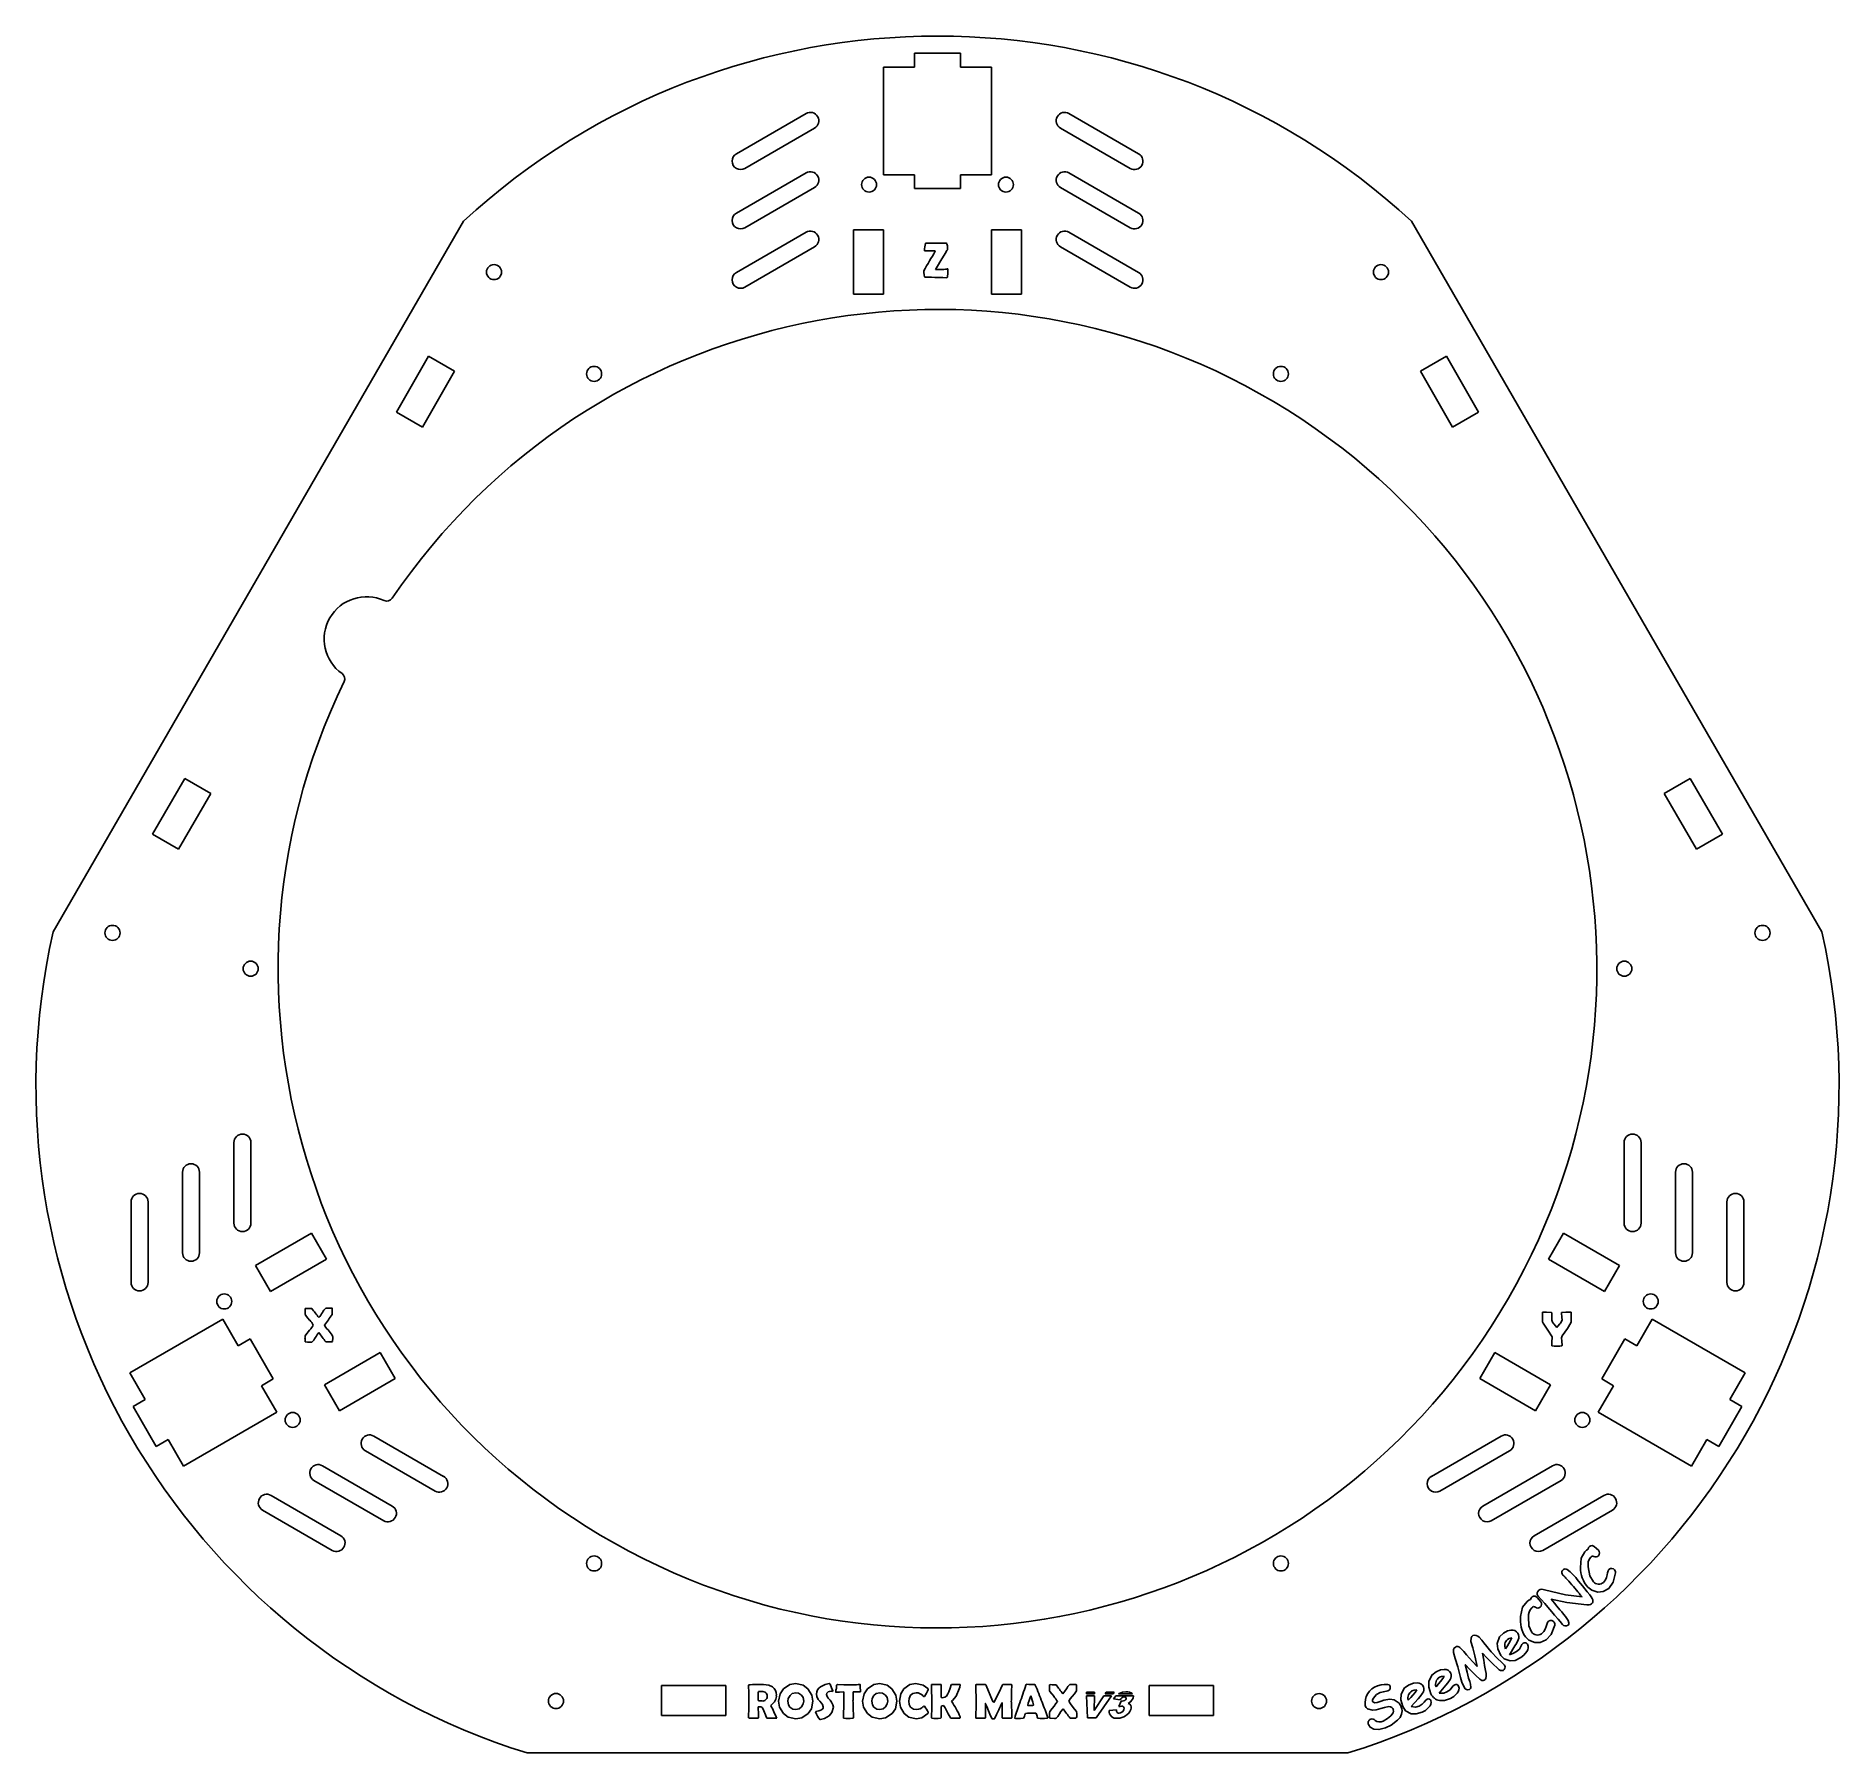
# Model space of a CAD drawing. Extents: x -213 to 213, y -185 to 220.
import ezdxf

# ---------------------------------------------------------------- set-up
doc = ezdxf.new("R2010")
doc.units = 0
doc.layers.get('0').update_dxf_attribs({"linetype": 'CONTINUOUS'})

msp = doc.modelspace()

# ---------------------------------------------------------------- linework, layer by layer
at = {"color": 7, "linetype": 'CONTINUOUS'}
for p, q in [((-5.45, 212.7), (-12.7, 212.7)), ((-12.7, 212.7), (-12.7, 187.3)), ((5.45, 215.95), (-5.45, 215.95)), ((-5.45, 215.95), (-5.45, 212.7)), ((5.45, 215.95), (5.45, 212.7)), ((5.45, 212.7), (12.7, 212.7)), ((12.7, 212.7), (12.7, 187.3)), ((-31, 201.73), (-47.45, 192.23)), ((31, 201.73), (47.45, 192.23)), ((-45.45, 188.77), (-29, 198.27)), ((45.45, 188.77), (29, 198.27)), ((-31, 187.73), (-47.45, 178.23)), ((-12.7, 187.3), (-5.45, 187.3)), ((-5.45, 187.3), (-5.45, 184.05)), ((12.7, 187.3), (5.45, 187.3)), ((5.45, 187.3), (5.45, 184.05)), ((31, 187.73), (47.45, 178.23)), ((-45.45, 174.77), (-29, 184.27)), ((-5.45, 184.05), (5.45, 184.05)), ((45.45, 174.77), (29, 184.27)), ((-111.81, 176.34), (-208.62, 8.66)), ((208.62, 8.66), (111.81, 176.34)), ((-31, 173.73), (-47.45, 164.23)), ((-45.45, 160.77), (-29, 170.27)), ((-19.78, 174.3), (-19.78, 159.1)), ((-12.7, 174.3), (-19.78, 174.3)), ((-12.7, 159.1), (-12.7, 174.3)), ((12.7, 174.3), (19.78, 174.3)), ((12.7, 159.1), (12.7, 174.3)), ((19.78, 174.3), (19.78, 159.1)), ((45.45, 160.77), (29, 170.27)), ((31, 173.73), (47.45, 164.23)), ((-2.98, 169.31), (-0.65, 169.31)), ((-19.78, 159.1), (-12.7, 159.1)), ((19.78, 159.1), (12.7, 159.1)), ((-120.04, 144.48), (-127.64, 131.31)), ((-121.51, 127.77), (-113.91, 140.94)), ((-113.91, 140.94), (-120.04, 144.48)), ((113.91, 140.94), (120.04, 144.48)), ((121.51, 127.77), (113.91, 140.94)), ((120.04, 144.48), (127.64, 131.31)), ((-127.64, 131.31), (-121.51, 127.77)), ((127.64, 131.31), (121.51, 127.77)), ((-185.14, 31.72), (-177.54, 44.89)), ((-177.54, 44.89), (-171.41, 41.35)), ((177.54, 44.89), (171.41, 41.35)), ((185.14, 31.72), (177.54, 44.89)), ((-171.41, 41.35), (-179.01, 28.18)), ((171.41, 41.35), (179.01, 28.18)), ((-179.01, 28.18), (-185.14, 31.72)), ((179.01, 28.18), (185.14, 31.72)), ((-165.96, -60.02), (-165.96, -41.02)), ((-161.96, -41.02), (-161.96, -60.02)), ((161.96, -41.02), (161.96, -60.02)), ((165.96, -60.02), (165.96, -41.02)), ((-178.08, -67.02), (-178.08, -48.02)), ((-174.08, -48.02), (-174.08, -67.02)), ((174.08, -48.02), (174.08, -67.02)), ((178.08, -67.02), (178.08, -48.02)), ((-190.21, -74.02), (-190.21, -55.02)), ((-186.21, -55.02), (-186.21, -74.02)), ((186.21, -55.02), (186.21, -74.02)), ((190.21, -74.02), (190.21, -55.02)), ((-160.84, -70.02), (-147.67, -62.42)), ((-147.67, -62.42), (-144.13, -68.55)), ((147.67, -62.42), (144.13, -68.55)), ((160.84, -70.02), (147.67, -62.42)), ((-157.3, -76.15), (-160.84, -70.02)), ((-144.13, -68.55), (-157.3, -76.15)), ((144.13, -68.55), (157.3, -76.15)), ((157.3, -76.15), (160.84, -70.02)), ((-142.93, -80.07), (-144.29, -80.07)), ((-142.76, -81.6), (-142.76, -80.18)), ((-190.55, -95.35), (-168.56, -82.65)), ((-168.56, -82.65), (-164.93, -88.93)), ((142.71, -81.22), (142.71, -83.27)), ((144.9, -82.92), (144.9, -81.19)), ((147.36, -81.1), (147.23, -81.1)), ((149.5, -83.07), (149.5, -81.3)), ((168.56, -82.65), (164.93, -88.93)), ((190.55, -95.35), (168.56, -82.65)), ((-164.93, -88.93), (-162.12, -87.31)), ((-156.67, -96.74), (-162.12, -87.31)), ((-143.3, -88.04), (-143.07, -88.04)), ((162.12, -87.31), (156.67, -96.74)), ((164.93, -88.93), (162.12, -87.31)), ((-131.43, -90.55), (-144.6, -98.15)), ((-127.89, -96.68), (-131.43, -90.55)), ((127.89, -96.68), (131.43, -90.55)), ((131.43, -90.55), (144.6, -98.15)), ((-186.93, -101.63), (-190.55, -95.35)), ((-159.48, -98.37), (-156.67, -96.74)), ((-141.06, -104.28), (-127.89, -96.68)), ((141.06, -104.28), (127.89, -96.68)), ((159.48, -98.37), (156.67, -96.74)), ((186.93, -101.63), (190.55, -95.35)), ((-189.74, -103.26), (-186.93, -101.63)), ((-155.86, -104.65), (-159.48, -98.37)), ((-144.6, -98.15), (-141.06, -104.28)), ((144.6, -98.15), (141.06, -104.28)), ((155.86, -104.65), (159.48, -98.37)), ((189.74, -103.26), (186.93, -101.63)), ((-189.74, -103.26), (-184.29, -112.69)), ((-177.85, -117.35), (-155.86, -104.65)), ((177.85, -117.35), (155.86, -104.65)), ((184.29, -112.69), (189.74, -103.26)), ((-116.5, -119.75), (-132.96, -110.25)), ((116.5, -119.75), (132.96, -110.25)), ((-184.29, -112.69), (-181.48, -111.07)), ((-181.48, -111.07), (-177.85, -117.35)), ((-134.96, -113.71), (-118.5, -123.21)), ((134.96, -113.71), (118.5, -123.21)), ((181.48, -111.07), (177.85, -117.35)), ((184.29, -112.69), (181.48, -111.07)), ((-128.63, -126.75), (-145.08, -117.25)), ((128.63, -126.75), (145.08, -117.25)), ((-147.08, -120.71), (-130.63, -130.21)), ((147.08, -120.71), (130.63, -130.21)), ((-140.75, -133.75), (-157.21, -124.25)), ((140.75, -133.75), (157.21, -124.25)), ((-159.21, -127.71), (-142.75, -137.21)), ((159.21, -127.71), (142.75, -137.21)), ((126.29, -160.18), (125.83, -158.68)), ((136.17, -159.77), (134.91, -161.82)), ((122.74, -164.66), (122.07, -162.74)), ((129.04, -164.35), (129.29, -165.58)), ((132.2, -165.08), (131, -163.95)), ((-49.9, -169.12), (-65.1, -169.12)), ((-65.1, -169.12), (-65.1, -176.2)), ((-49.9, -176.2), (-49.9, -169.12)), ((-44.58, -169.13), (-44.58, -169.06)), ((0.84, -168.93), (0.84, -171.49)), ((9.03, -169.07), (9.03, -168.97)), ((9.28, -168.86), (11.29, -168.86)), ((11.45, -169.09), (13, -172.7)), ((31.2, -168.86), (32.57, -168.86)), ((32.77, -168.95), (32.77, -170.33)), ((49.9, -169.12), (65.1, -169.12)), ((49.9, -176.2), (49.9, -169.12)), ((65.1, -169.12), (65.1, -176.2)), ((119.91, -169.03), (118.34, -170.91)), ((127.89, -167.61), (126.98, -166.74)), ((-22.09, -172.58), (-22.09, -170.58)), ((-19.93, -170.58), (-19.93, -172.6)), ((-18.28, -170.58), (-19.93, -170.58)), ((0.84, -174.03), (0.84, -176.63)), ((11.29, -173.34), (11.29, -176.63)), ((15.27, -176.63), (15.27, -173.31)), ((35.13, -170.7), (37.07, -170.7)), ((35.14, -171.06), (35.13, -170.7)), ((37.06, -171.06), (35.14, -171.06)), ((35.16, -171.56), (37.05, -171.56)), ((35.37, -176.7), (35.16, -171.56)), ((36.97, -175.01), (39.22, -171.56)), ((37.05, -171.56), (36.97, -175.01)), ((37.07, -170.7), (37.06, -171.06)), ((41.06, -171.56), (37.39, -176.7)), ((39.22, -171.56), (41.06, -171.56)), ((39.54, -171.06), (39.78, -170.7)), ((41.41, -171.06), (39.54, -171.06)), ((39.78, -170.7), (41.67, -170.7)), ((41.67, -170.7), (41.41, -171.06)), ((43.09, -172.49), (41.53, -172.24)), ((42.05, -171.56), (46.25, -171.56)), ((46.03, -171.06), (42.67, -171.06)), ((42.79, -174.06), (43.31, -172.79)), ((46.25, -171.56), (46.18, -172.09)), ((113.35, -172.23), (111.69, -174.05)), ((-65.1, -176.2), (-49.9, -176.2)), ((11.12, -176.83), (9.19, -176.83)), ((17.37, -176.83), (15.43, -176.83)), ((32.42, -176.79), (32.2, -176.79)), ((37.39, -176.7), (35.37, -176.7)), ((40.51, -175.02), (42.22, -174.83)), ((65.1, -176.2), (49.9, -176.2)), ((-96.81, -185), (96.81, -185))]:
    msp.add_line(p, q, dxfattribs=at)
at = {"color": 7, "linetype": 'CONTINUOUS', "flags": 128}
for points in [[(-2.72, 171.17), (-2.77, 171.17), (-2.8, 171.15), (-2.83, 171.14), (-2.85, 171.11), (-2.86, 171.07)], [(2.06, 171.12), (0.93, 171.13), (-0.71, 171.15), (-2.72, 171.17)], [(2.35, 169.68), (2.32, 170.5), (2.24, 170.95)], [(-0.65, 169.31), (-0.59, 169.3), (-0.55, 169.29), (-0.54, 169.28), (-0.53, 169.26), (-0.52, 169.25), (-0.52, 169.23)], [(-0.49, 164.91), (-0.03, 165.73), (0.78, 167.04)], [(0.78, 167.04), (1.79, 168.67), (2.24, 169.38)], [(2.24, 169.38), (2.33, 169.56), (2.35, 169.68)], [(-3.2, 164.29), (-3.14, 163.63), (-3.1, 163.25)], [(-3.1, 163.25), (-3.09, 163.21), (-3.06, 163.17), (-3.02, 163.15), (-2.95, 163.13), (-2.86, 163.12)], [(1.31, 164.96), (0.47, 164.95), (-0.41, 164.94)], [(0.09, 163.06), (1.29, 163.03), (2.17, 163)], [(1.87, 165), (1.48, 164.97), (1.31, 164.96)], [(2.38, 165.06), (2.13, 165.04), (1.87, 165)], [(2.35, 163.13), (2.45, 164.13), (2.47, 164.94)], [(2.47, 164.94), (2.47, 164.98), (2.46, 165.02), (2.44, 165.04), (2.42, 165.06), (2.38, 165.06)], [(-148.97, -80.13), (-149.06, -80.14), (-149.13, -80.16), (-149.15, -80.17), (-149.17, -80.19), (-149.18, -80.21), (-149.18, -80.24)], [(-149.18, -80.24), (-149.14, -80.62), (-149.12, -80.9)], [(-148.24, -80.15), (-148.66, -80.14), (-148.97, -80.13)], [(-147.61, -80.14), (-147.95, -80.15), (-148.24, -80.15)], [(-142.76, -80.18), (-142.76, -80.15), (-142.77, -80.13), (-142.78, -80.11), (-142.8, -80.1), (-142.85, -80.08), (-142.93, -80.07)], [(-149.12, -80.9), (-149.12, -81.01), (-149.13, -81.16)], [(-149.13, -81.16), (-149.13, -81.37), (-149.13, -81.49)], [(-149.13, -81.49), (-149.11, -81.64), (-149.09, -81.73)], [(-149.09, -81.73), (-148.53, -82.42), (-148.1, -82.95)], [(142.78, -81.01), (142.77, -81.02), (142.75, -81.03), (142.74, -81.04), (142.73, -81.06), (142.72, -81.13), (142.71, -81.22)], [(144.77, -81.09), (143.62, -81.04), (142.78, -81.01)], [(142.84, -83.63), (144.1, -85.53), (144.84, -86.58)], [(146.11, -84.62), (145.74, -84.22), (145.41, -83.78)], [(146.76, -83.78), (146.36, -84.33), (146.11, -84.62)], [(147.23, -81.1), (147.22, -81.1), (147.22, -81.1), (147.21, -81.11), (147.2, -81.14), (147.2, -81.23)], [(147.2, -81.23), (147.27, -82.22), (147.32, -82.94)], [(149.39, -81.01), (148.22, -81.06), (147.36, -81.1)], [(147.36, -86.63), (148.64, -84.84), (149.4, -83.52)], [(149.5, -81.3), (149.49, -81.17), (149.47, -81.08), (149.46, -81.05), (149.44, -81.03), (149.41, -81.02), (149.39, -81.01)], [(149.4, -83.52), (149.48, -83.3), (149.5, -83.07)], [(-149.18, -87.31), (-149.13, -87.92), (-149.12, -88), (-149.12, -88.01), (-149.12, -88.02), (-149.11, -88.03), (-149.09, -88.05), (-149.05, -88.06), (-148.62, -88.11), (-148, -88.13)], [(-148.1, -85.24), (-149.02, -86.4), (-149.08, -86.47), (-149.08, -86.47), (-149.09, -86.48)], [(-144.26, -88.02), (-143.69, -88.04), (-143.3, -88.04)], [(-142.7, -87.92), (-142.67, -87.67), (-142.66, -87.3)], [(144.84, -86.58), (144.98, -86.83), (145.02, -87.01)], [(145.02, -87.01), (144.94, -88.05), (144.9, -88.84)], [(145.04, -88.99), (145.48, -89.01), (146.06, -89.01)], [(146.06, -89.01), (146.8, -89.01), (147.11, -88.99)], [(147.32, -88.85), (147.24, -87.83), (147.2, -87.04)], [(151.64, -141.25), (151.83, -139.04), (152.71, -137.54)], [(152.71, -137.54), (153.1, -137.2), (153.44, -136.96)], [(153.44, -136.96), (153.57, -136.57), (153.77, -136.31)], [(153.77, -136.31), (154.07, -136.13), (154.41, -136.1), (154.9, -136.32)], [(154.4, -138.57), (154.16, -138.74), (153.99, -138.89)], [(154.83, -138.65), (154.59, -138.57), (154.4, -138.57)], [(154.9, -136.32), (155.47, -136.78), (155.88, -137.19)], [(155.88, -137.19), (156.07, -137.49), (156.15, -137.76)], [(156.15, -137.76), (156.09, -138.22), (155.88, -138.51)], [(148.02, -143.56), (147.73, -143.26), (147.52, -143.03)], [(147.64, -141.74), (147.84, -141.63), (148.07, -141.6), (148.52, -141.74), (149.27, -142.28), (150.55, -143.63)], [(148.53, -144.06), (148.25, -143.78), (148.02, -143.56)], [(150.55, -143.63), (150.92, -144.09), (151.21, -144.44)], [(151.21, -144.44), (152.11, -145.55), (152.69, -146.26), (153.27, -146.97), (153.86, -147.68)], [(153.5, -141.12), (153.88, -143.19), (154.72, -144.61)], [(157.08, -144.79), (157.55, -144.19), (157.8, -143.64)], [(157.8, -143.64), (157.96, -143), (158.07, -142.49)], [(158.07, -142.49), (158.2, -142.04), (158.39, -141.72)], [(159.93, -142.52), (159.37, -144.72), (158.34, -146.17)], [(158.39, -141.72), (158.75, -141.51), (159.08, -141.48)], [(159.08, -141.48), (159.46, -141.59), (159.7, -141.78)], [(159.7, -141.78), (159.91, -142.17), (159.93, -142.52)], [(139.08, -149.27), (139.51, -148.98), (139.87, -148.78)], [(139.87, -148.78), (140.06, -148.41), (140.3, -148.19)], [(140.3, -148.19), (140.61, -148.03), (140.96, -148.05), (141.43, -148.33)], [(141.43, -148.33), (141.94, -148.86), (142.3, -149.32)], [(143.27, -149.78), (142.36, -148.81), (141.66, -148.04)], [(143.18, -146.54), (148.1, -147.7), (152.03, -148.19)], [(144.76, -148.75), (145.5, -149.67), (146.08, -150.4)], [(153.15, -150.07), (148.42, -149.5), (144.76, -148.75)], [(152.03, -148.19), (151.68, -147.75), (151.39, -147.41)], [(155.78, -147.06), (154.32, -146.64), (153.37, -145.9)], [(153.86, -147.68), (154.2, -148.16), (154.44, -148.55)], [(158.34, -146.17), (157, -146.94), (155.78, -147.06)], [(137.55, -152.82), (138.02, -150.65), (139.08, -149.27)], [(139.39, -152.9), (139.5, -154.98), (140.14, -156.47)], [(140.62, -150.49), (140.36, -150.62), (140.17, -150.75)], [(141.05, -150.63), (140.82, -150.52), (140.62, -150.49)], [(142.51, -149.92), (142.39, -150.37), (142.14, -150.64)], [(142.3, -149.32), (142.46, -149.64), (142.51, -149.92)], [(144.9, -151.68), (143.99, -150.62), (143.27, -149.78)], [(146.4, -153.48), (145.56, -152.47), (144.9, -151.68)], [(146.08, -150.4), (146.77, -151.21), (147.23, -151.74), (147.68, -152.27), (148.13, -152.8)], [(148.13, -152.8), (148.79, -153.76), (148.95, -154.32), (148.9, -154.61), (148.73, -154.84)], [(125.83, -158.68), (125.86, -157.82), (126.03, -157.52), (126.29, -157.3)], [(132.05, -159.19), (132.55, -157.63), (133.48, -156.72)], [(133.48, -156.72), (134.42, -156.22), (135.23, -156.02)], [(142.47, -156.87), (143.01, -156.32), (143.33, -155.8)], [(143.33, -155.8), (143.57, -155.17), (143.74, -154.67)], [(145.6, -154.89), (144.77, -157.03), (143.56, -158.35)], [(143.74, -154.67), (143.92, -154.22), (144.15, -153.92)], [(144.15, -153.92), (144.54, -153.75), (144.87, -153.76)], [(144.87, -153.76), (145.24, -153.91), (145.46, -154.12)], [(145.46, -154.12), (145.62, -154.54), (145.6, -154.89)], [(147.42, -154.71), (146.85, -154.02), (146.4, -153.48)], [(148.01, -155.05), (147.65, -154.91), (147.42, -154.71)], [(148.73, -154.84), (148.35, -155.04), (148.01, -155.05)], [(122.07, -162.74), (121.71, -161.32), (121.73, -160.59), (121.9, -160.27), (122.18, -160.03)], [(123.2, -160.12), (124.13, -161.06), (124.8, -161.86)], [(127.29, -164.63), (126.78, -162.13), (126.29, -160.18)], [(127.75, -157.72), (128.39, -158.42), (128.86, -159)], [(128.54, -161.48), (128.83, -163.08), (129.04, -164.35)], [(131, -163.95), (129.59, -162.6), (128.54, -161.48)], [(128.86, -159), (130.62, -161.13), (132.12, -162.7)], [(132.88, -161.99), (132.19, -160.48), (132.05, -159.19)], [(134.01, -160.47), (134.45, -159.74), (134.79, -159.18)], [(135.47, -157.84), (134.87, -157.98), (134.44, -158.22)], [(134.79, -159.18), (135.19, -158.44), (135.47, -157.84)], [(134.91, -161.82), (135.88, -161.48), (136.58, -161.07)], [(136.96, -158.32), (136.55, -159.15), (136.17, -159.77)], [(136.58, -161.07), (137.25, -160.49), (137.62, -159.91)], [(138.98, -161.08), (138.3, -161.96), (137.61, -162.52)], [(137.62, -159.91), (137.87, -159.43), (138.16, -159.13)], [(140.91, -158.97), (139.52, -158.41), (138.67, -157.58)], [(143.56, -158.35), (142.14, -158.98), (140.91, -158.97)], [(115.9, -168.15), (116.61, -166.63), (117.66, -165.83)], [(117.66, -165.83), (118.67, -165.43), (119.51, -165.3)], [(124.49, -164.15), (124.91, -165.96), (125.26, -167.37)], [(126.98, -166.74), (125.56, -165.31), (124.49, -164.15)], [(124.8, -161.86), (126.16, -163.44), (127.29, -164.63)], [(129.29, -165.58), (129.4, -166.29), (129.43, -166.85)], [(132.12, -162.7), (133.04, -163.59), (133.75, -164.33)], [(135.08, -163.31), (133.68, -162.83), (132.88, -161.99)], [(133.85, -165.02), (133.7, -165.33), (133.49, -165.51)], [(133.75, -164.33), (133.87, -164.71), (133.85, -165.02)], [(137.61, -162.52), (136.25, -163.17), (135.08, -163.31)], [(-44.58, -169.06), (-44.58, -169.03), (-44.56, -169), (-44.52, -168.96), (-44.4, -168.93), (-44.15, -168.91), (-43.66, -168.88), (-42.69, -168.86)], [(-44.48, -172.86), (-44.5, -170.77), (-44.58, -169.13)], [(-42.69, -168.86), (-41.76, -168.84), (-41.03, -168.84)], [(-41.03, -168.84), (-39.81, -169), (-38.94, -169.42)], [(-37.48, -172.8), (-37.14, -171.04), (-36.35, -169.86)], [(-36.35, -169.86), (-34.85, -168.87), (-33.44, -168.64)], [(-33.44, -168.64), (-31.69, -169.02), (-30.55, -169.86)], [(-30.55, -169.86), (-29.62, -171.4), (-29.41, -172.8)], [(-27.56, -169.39), (-26.49, -168.86), (-25.58, -168.65)], [(-25.58, -168.65), (-25.52, -168.65), (-25.48, -168.64)], [(-25.35, -168.78), (-24.99, -169.65), (-24.69, -170.32)], [(-23.95, -170.22), (-23.89, -169.97), (-23.85, -169.76)], [(-23.85, -169.76), (-23.83, -169.48), (-23.81, -169.26)], [(-23.68, -168.85), (-23.63, -168.86), (-23.6, -168.86)], [(-23.6, -168.86), (-22.11, -168.95), (-20.93, -168.97)], [(-20.93, -168.97), (-19.9, -168.94), (-19.09, -168.9)], [(-19.09, -168.9), (-18.68, -168.88), (-18.36, -168.86)], [(-18.36, -168.86), (-18.3, -168.86), (-18.24, -168.87), (-18.23, -168.87), (-18.22, -168.89), (-18.22, -168.91), (-18.21, -168.97)], [(-18.22, -169.35), (-18.23, -169.57), (-18.23, -169.74)], [(-18.23, -169.74), (-18.19, -170.15), (-18.16, -170.48)], [(-18.21, -168.97), (-18.22, -169.19), (-18.22, -169.35)], [(-17.67, -172.8), (-17.33, -171.04), (-16.54, -169.86)], [(-16.54, -169.86), (-15.04, -168.87), (-13.64, -168.64)], [(-13.64, -168.64), (-11.88, -169.02), (-10.74, -169.86)], [(-10.74, -169.86), (-9.81, -171.4), (-9.6, -172.8)], [(-8.95, -172.8), (-8.64, -171.07), (-7.91, -169.9)], [(-7.91, -169.9), (-6.5, -168.88), (-5.14, -168.64)], [(-5.14, -168.64), (-3.41, -168.98), (-2.28, -169.81)], [(-2.28, -169.81), (-2.2, -169.93), (-2.17, -170.03)], [(-1.3, -168.83), (-0.73, -168.84), (-0.28, -168.86)], [(-0.28, -168.86), (0.3, -168.84), (0.75, -168.83)], [(2.64, -170.61), (2.95, -169.69), (3.21, -168.97)], [(3.46, -168.83), (3.95, -168.84), (4.34, -168.86)], [(5.13, -169.9), (4.43, -171.57), (3.51, -172.63)], [(4.34, -168.86), (4.84, -168.85), (5.23, -168.84)], [(5.36, -168.97), (5.25, -169.49), (5.13, -169.9)], [(9.03, -168.97), (9.03, -168.93), (9.06, -168.91), (9.13, -168.87), (9.28, -168.86)], [(9.08, -170.47), (9.06, -169.69), (9.03, -169.07)], [(13.55, -172.64), (14.52, -170.65), (15.27, -169.08)], [(15.27, -169.08), (15.36, -168.93), (15.42, -168.88), (15.48, -168.86)], [(15.48, -168.86), (16.05, -168.88), (16.49, -168.89)], [(16.49, -168.89), (16.97, -168.86), (17.36, -168.84)], [(17.36, -168.84), (17.43, -168.84), (17.49, -168.87), (17.52, -168.92), (17.53, -168.97)], [(20.85, -169.03), (20.91, -168.88), (20.95, -168.83), (21, -168.8)], [(21, -168.8), (21.54, -168.84), (21.97, -168.86)], [(21.97, -168.86), (22.47, -168.84), (22.87, -168.82)], [(26.41, -168.99), (26.41, -168.96), (26.43, -168.94), (26.48, -168.9), (26.6, -168.89)], [(26.45, -169.68), (26.42, -169.3), (26.41, -168.99)], [(26.43, -169.95), (26.44, -169.8), (26.45, -169.68)], [(26.43, -170.26), (26.43, -170.09), (26.43, -169.95)], [(26.6, -168.89), (27.01, -168.91), (27.33, -168.92)], [(27.33, -168.92), (27.68, -168.91), (27.96, -168.9)], [(29.59, -171.04), (30.07, -170.41), (30.42, -169.9)], [(32.57, -168.86), (32.69, -168.87), (32.74, -168.9), (32.76, -168.92), (32.77, -168.95)], [(103.76, -169.18), (104.64, -168.95), (105.35, -168.87)], [(105.35, -168.87), (106.2, -168.88), (106.52, -168.97), (106.76, -169.21)], [(106.75, -169.84), (106.51, -170.18), (106.22, -170.35)], [(106.76, -169.21), (106.81, -169.56), (106.75, -169.84)], [(109.4, -171.13), (110.17, -169.65), (111.26, -168.9)], [(111.26, -168.9), (112.29, -168.55), (113.14, -168.46)], [(116.4, -171.06), (115.88, -169.46), (115.9, -168.15)], [(117.59, -169.43), (118.17, -168.73), (118.62, -168.18)], [(119.55, -166.86), (118.89, -166.96), (118.4, -167.16)], [(118.62, -168.18), (119.17, -167.46), (119.55, -166.86)], [(120.91, -167.69), (120.37, -168.46), (119.91, -169.03)], [(120.18, -170.6), (120.91, -170.11), (121.35, -169.6)], [(121.35, -169.6), (121.67, -169.17), (121.99, -168.91)], [(124.28, -169.64), (123.69, -168.3), (123.38, -167.2)], [(124.76, -170.07), (124.45, -169.87), (124.28, -169.64)], [(125.46, -170.02), (125.07, -170.13), (124.76, -170.07)], [(125.26, -167.37), (125.54, -168.16), (125.76, -168.78)], [(125.76, -168.78), (125.81, -169.54), (125.69, -169.82), (125.46, -170.02)], [(129.43, -166.85), (129.32, -167.46), (129.18, -167.65), (128.98, -167.8)], [(-42.3, -170.65), (-42.33, -171.3), (-42.34, -171.82)], [(-42.34, -171.82), (-42.33, -172.27), (-42.33, -172.62)], [(-42.25, -174.15), (-42.28, -174.16), (-42.3, -174.2), (-42.32, -174.27), (-42.33, -174.43)], [(-41.73, -170.47), (-42.04, -170.49), (-42.2, -170.54), (-42.26, -170.58), (-42.3, -170.65)], [(-42.14, -172.68), (-41.74, -172.72), (-41.42, -172.73)], [(-40.63, -170.69), (-41.23, -170.5), (-41.73, -170.47)], [(-40.61, -176), (-40.99, -175.07), (-41.3, -174.34)], [(-36.35, -175.72), (-37.27, -174.19), (-37.48, -172.8)], [(-34.79, -171.42), (-35.22, -172.15), (-35.33, -172.8)], [(-35.33, -172.8), (-35.18, -173.63), (-34.83, -174.19)], [(-34.83, -174.19), (-34.11, -174.67), (-33.44, -174.78)], [(-33.44, -170.8), (-34.27, -171), (-34.79, -171.42)], [(-32.07, -171.4), (-32.78, -170.91), (-33.44, -170.8)], [(-33.44, -174.78), (-32.62, -174.58), (-32.09, -174.16)], [(-32.09, -174.16), (-31.66, -173.44), (-31.56, -172.79)], [(-31.56, -172.79), (-31.72, -171.96), (-32.07, -171.4)], [(-29.41, -172.8), (-29.75, -174.56), (-30.53, -175.73)], [(-28.13, -172.42), (-28.46, -171.72), (-28.55, -171.11)], [(-27.34, -173.28), (-27.79, -172.8), (-28.13, -172.42)], [(-27.54, -174.94), (-27.07, -174.56), (-26.96, -174.34), (-26.93, -174.1)], [(-26.93, -174.1), (-27.09, -173.61), (-27.34, -173.28)], [(-25.81, -170.62), (-26.1, -170.89), (-26.18, -171.19)], [(-26.18, -171.19), (-26.01, -171.7), (-25.76, -172.04)], [(-25.09, -170.44), (-25.51, -170.49), (-25.81, -170.62)], [(-25.76, -172.04), (-25.32, -172.58), (-24.98, -173)], [(-24.56, -174.24), (-24.89, -175.46), (-25.54, -176.22)], [(-24.77, -170.47), (-24.95, -170.45), (-25.09, -170.44)], [(-24.98, -173), (-24.65, -173.66), (-24.56, -174.24)], [(-24.69, -170.32), (-24.67, -170.35), (-24.67, -170.37)], [(-24.02, -170.64), (-23.99, -170.4), (-23.95, -170.22)], [(-23.93, -170.69), (-23.99, -170.68), (-24.02, -170.66), (-24.02, -170.65), (-24.02, -170.64)], [(-22.09, -170.58), (-23.12, -170.66), (-23.93, -170.69)], [(-18.16, -170.48), (-18.17, -170.53), (-18.2, -170.57), (-18.28, -170.58)], [(-16.54, -175.72), (-17.46, -174.19), (-17.67, -172.8)], [(-14.98, -171.42), (-15.41, -172.15), (-15.52, -172.8)], [(-15.52, -172.8), (-15.37, -173.63), (-15.02, -174.19)], [(-15.02, -174.19), (-14.31, -174.67), (-13.64, -174.78)], [(-13.64, -170.8), (-14.46, -171), (-14.98, -171.42)], [(-12.27, -171.4), (-12.97, -170.91), (-13.64, -170.8)], [(-13.64, -174.78), (-12.81, -174.58), (-12.28, -174.16)], [(-12.28, -174.16), (-11.85, -173.44), (-11.75, -172.79)], [(-11.75, -172.79), (-11.91, -171.96), (-12.27, -171.4)], [(-9.6, -172.8), (-9.94, -174.56), (-10.73, -175.73)], [(-7.89, -175.73), (-8.76, -174.19), (-8.95, -172.8)], [(-6.34, -171.4), (-6.72, -172.13), (-6.8, -172.77)], [(-6.8, -172.77), (-6.66, -173.6), (-6.34, -174.17)], [(-5.01, -170.8), (-5.83, -170.98), (-6.34, -171.4)], [(-6.34, -174.17), (-5.66, -174.67), (-5, -174.78)], [(-4.08, -171.03), (-4.59, -170.84), (-5.01, -170.8)], [(-3.48, -171.47), (-3.8, -171.2), (-4.08, -171.03)], [(-4.06, -174.56), (-3.72, -174.34), (-3.47, -174.14)], [(-3.19, -171.7), (-3.36, -171.58), (-3.48, -171.47)], [(-3.47, -174.14), (-3.32, -174.01), (-3.19, -173.92)], [(-3.08, -171.66), (-3.14, -171.69), (-3.19, -171.7)], [(-3.19, -173.92), (-3.12, -173.94), (-3.08, -173.98)], [(-3.08, -173.98), (-2.8, -174.39), (-2.59, -174.71)], [(0.84, -171.49), (0.88, -171.79), (0.96, -171.93), (1.02, -171.97), (1.1, -171.98)], [(1.1, -171.98), (1.7, -171.88), (2.1, -171.61)], [(2.18, -175.11), (1.77, -174.36), (1.42, -173.8)], [(2.1, -171.61), (2.45, -171.07), (2.64, -170.61)], [(9.13, -172.94), (9.11, -171.56), (9.08, -170.47)], [(11.28, -173.32), (11.29, -173.33), (11.29, -173.34)], [(12.03, -175.05), (11.62, -174.08), (11.28, -173.32)], [(21.6, -172.62), (21.4, -173.23), (21.27, -173.72)], [(21.27, -173.72), (21.3, -173.76), (21.34, -173.78), (21.43, -173.8), (21.62, -173.81)], [(22, -171.55), (21.77, -172.14), (21.6, -172.62)], [(21.62, -173.81), (21.95, -173.82), (22.2, -173.82)], [(22.35, -172.55), (22.17, -171.98), (22, -171.55)], [(22.63, -173.69), (22.5, -173.04), (22.35, -172.55)], [(22.62, -173.75), (22.63, -173.72), (22.63, -173.69)], [(26.49, -170.5), (26.44, -170.37), (26.43, -170.26)], [(27.48, -171.72), (26.93, -171.04), (26.49, -170.5)], [(26.49, -175.24), (27.05, -174.54), (27.48, -173.98)], [(27.48, -173.98), (27.95, -173.36), (28.27, -172.83)], [(32.77, -170.33), (32.29, -171.05), (31.76, -171.72), (31.33, -172.26), (30.94, -172.81)], [(30.94, -172.81), (31.38, -173.45), (31.76, -173.94)], [(31.76, -173.94), (32.32, -174.65), (32.77, -175.21)], [(41.53, -172.24), (41.8, -171.85), (42.05, -171.56)], [(42.67, -171.06), (43.63, -170.69), (44.44, -170.62)], [(43.38, -173.97), (43.05, -174.01), (42.79, -174.06)], [(43.31, -172.79), (43.43, -172.8), (43.52, -172.8)], [(43.95, -174.78), (44, -174.4), (43.97, -174.26), (43.88, -174.13), (43.65, -174), (43.38, -173.97)], [(43.52, -172.8), (44.15, -172.63), (44.36, -172.47), (44.49, -172.25)], [(44.49, -172.25), (44.52, -172.06), (44.48, -171.97), (44.42, -171.89), (44.24, -171.81), (44.04, -171.79)], [(46.18, -172.09), (45.61, -172.89), (44.95, -173.3)], [(44.95, -173.3), (45.21, -173.39), (45.4, -173.5)], [(102.57, -174.89), (101.46, -174.59), (101.12, -174.28), (100.9, -173.89)], [(103.04, -171.74), (102.66, -172.31), (102.59, -172.57), (102.62, -172.84)], [(102.62, -172.84), (102.7, -172.97), (102.82, -173.06), (103.12, -173.14), (103.74, -173.07)], [(104.4, -170.78), (103.58, -171.24), (103.04, -171.74)], [(103.74, -173.07), (104.62, -172.78), (105.32, -172.55)], [(106.22, -170.35), (105.2, -170.58), (104.4, -170.78)], [(106.49, -174.04), (105.42, -174.26), (104.6, -174.54)], [(105.32, -172.55), (106.68, -172.33), (107.75, -172.49)], [(107.75, -172.49), (108.87, -173.25), (109.41, -174.18)], [(109.76, -174.06), (109.32, -172.44), (109.4, -171.13)], [(111.71, -175.74), (110.41, -175.03), (109.76, -174.06)], [(111.02, -172.57), (111.62, -171.91), (112.09, -171.39)], [(111.69, -174.05), (112.77, -174.18), (113.6, -173.93)], [(113.05, -170.15), (112.4, -170.21), (111.91, -170.38)], [(112.09, -171.39), (112.65, -170.71), (113.05, -170.15)], [(114.42, -170.93), (113.85, -171.68), (113.35, -172.23)], [(113.6, -173.93), (114.35, -173.48), (114.83, -172.99)], [(115.92, -174.23), (115.09, -174.96), (114.33, -175.38)], [(114.83, -172.99), (115.17, -172.58), (115.5, -172.34)], [(118.34, -170.91), (119.4, -170.9), (120.18, -170.6)], [(121.03, -172.18), (119.61, -172.66), (118.43, -172.66)], [(122.56, -170.93), (121.77, -171.71), (121.03, -172.18)], [(-43.46, -176.83), (-44.07, -176.82), (-44.38, -176.8), (-44.52, -176.75), (-44.57, -176.69), (-44.59, -176.62)], [(-42.42, -176.8), (-43, -176.82), (-43.46, -176.83)], [(-42.27, -176.79), (-42.36, -176.8), (-42.42, -176.8)], [(-42.33, -174.43), (-42.26, -175.69), (-42.22, -176.68)], [(-40.36, -176.65), (-40.5, -176.28), (-40.61, -176)], [(-40.28, -176.76), (-40.33, -176.7), (-40.36, -176.65)], [(-40.13, -176.79), (-40.21, -176.78), (-40.28, -176.76)], [(-39.12, -176.83), (-39.69, -176.82), (-40.13, -176.79)], [(-38.03, -176.79), (-38.64, -176.82), (-39.12, -176.83)], [(-37.91, -176.83), (-37.93, -176.81), (-37.95, -176.8), (-37.97, -176.8), (-38.03, -176.79)], [(-33.44, -176.93), (-35.21, -176.56), (-36.35, -175.72)], [(-30.53, -175.73), (-32.04, -176.71), (-33.44, -176.93)], [(-28.76, -175.32), (-28.75, -175.28), (-28.73, -175.26), (-28.67, -175.24)], [(-28.67, -175.24), (-28.03, -175.1), (-27.54, -174.94)], [(-27.63, -177.14), (-27.67, -177.15), (-27.71, -177.15)], [(-25.54, -176.22), (-26.65, -176.88), (-27.63, -177.14)], [(-21.02, -176.87), (-21.59, -176.86), (-22.04, -176.83)], [(-20.03, -176.83), (-20.59, -176.86), (-21.02, -176.87)], [(-19.88, -176.8), (-19.96, -176.82), (-20.03, -176.83)], [(-19.83, -176.66), (-19.84, -176.74), (-19.88, -176.8)], [(-13.64, -176.93), (-15.4, -176.56), (-16.54, -175.72)], [(-10.73, -175.73), (-12.23, -176.71), (-13.64, -176.93)], [(-5.04, -176.93), (-6.77, -176.57), (-7.89, -175.73)], [(-2.29, -175.66), (-3.69, -176.7), (-5.04, -176.93)], [(-5, -174.78), (-4.46, -174.71), (-4.06, -174.56)], [(-2.59, -174.71), (-2.34, -175.1), (-2.17, -175.42)], [(-2.17, -175.42), (-2.22, -175.56), (-2.29, -175.66)], [(-0.33, -176.87), (-0.85, -176.86), (-1.26, -176.83)], [(0.7, -176.83), (0.13, -176.87), (-0.33, -176.87)], [(2.96, -176.58), (2.52, -175.76), (2.18, -175.11)], [(3.27, -176.77), (3.06, -176.72), (2.96, -176.58)], [(4.28, -176.83), (3.71, -176.81), (3.27, -176.77)], [(5.16, -176.78), (4.67, -176.82), (4.28, -176.83)], [(9.19, -176.83), (9.11, -176.82), (9.07, -176.8), (9.05, -176.78), (9.03, -176.71), (9.03, -176.66)], [(12.82, -176.85), (12.37, -175.85), (12.03, -175.05)], [(13.42, -176.96), (13.28, -176.96), (13.18, -176.96)], [(13.56, -176.81), (13.5, -176.91), (13.42, -176.96)], [(14.43, -174.85), (13.95, -175.95), (13.56, -176.81)], [(15.43, -176.83), (15.35, -176.81), (15.29, -176.75), (15.27, -176.63)], [(19.04, -176.87), (18.61, -176.86), (18.39, -176.84), (18.29, -176.82), (18.23, -176.81), (18.2, -176.77)], [(20.29, -176.83), (19.59, -176.87), (19.04, -176.87)], [(20.77, -175.68), (20.62, -176.02), (20.55, -176.3)], [(21.75, -175.64), (21.2, -175.65), (20.77, -175.68)], [(23.21, -175.63), (22.4, -175.64), (21.75, -175.64)], [(24.79, -176.87), (24.21, -176.86), (23.75, -176.83)], [(25.85, -176.83), (25.26, -176.87), (24.79, -176.87)], [(25.99, -176.68), (25.98, -176.74), (25.94, -176.79), (25.85, -176.83)], [(26.41, -176.06), (26.42, -175.6), (26.49, -175.24)], [(27.56, -176.85), (26.66, -176.81), (26.53, -176.79), (26.48, -176.77), (26.44, -176.74), (26.44, -176.62), (26.43, -176.52), (26.41, -176.06)], [(27.97, -176.83), (27.74, -176.84), (27.56, -176.85)], [(28.78, -175.77), (28.35, -176.38), (27.97, -176.83)], [(29.62, -174.6), (29.13, -175.24), (28.78, -175.77)], [(32.77, -175.21), (32.84, -175.67), (32.85, -176.04)], [(32.85, -176.04), (32.84, -176.39), (32.79, -176.67)], [(42.22, -174.83), (42.22, -175.16), (42.35, -175.45), (42.58, -175.58), (42.83, -175.61)], [(102.91, -179.37), (102.06, -178.92), (101.63, -178.31)], [(104.6, -174.54), (103.48, -174.83), (102.57, -174.89)], [(105.09, -177.48), (106.18, -176.88), (106.92, -176.24)], [(108.54, -177.27), (107.01, -178.45), (105.64, -179.11)], [(106.92, -176.24), (107.45, -175.51), (107.56, -175.17), (107.52, -174.81)], [(114.33, -175.38), (112.89, -175.8), (111.71, -175.74)], [(105.64, -179.11), (104.12, -179.49), (102.91, -179.37)]]:
    msp.add_lwpolyline(points, dxfattribs=at)
at = {"color": 7, "linetype": 'CONTINUOUS'}
for centre, radius in [((-16.14, 184.95), 1.77), ((16.14, 184.95), 1.77), ((-104.61, 164.32), 1.78), ((104.61, 164.32), 1.78), ((-81, 140.3), 1.78), ((81, 140.3), 1.78), ((-194.61, 8.44), 1.78), ((194.61, 8.44), 1.78), ((-162, 0), 1.78), ((162, 0), 1.78), ((-168.24, -78.5), 1.77), ((168.24, -78.5), 1.77), ((-152.1, -106.45), 1.77), ((152.1, -106.45), 1.77), ((-81, -140.3), 1.78), ((81, -140.3), 1.77), ((-90, -172.76), 1.78), ((90, -172.76), 1.77)]:
    msp.add_circle(centre, radius, dxfattribs=at)
for centre, radius, start, end in [((0, 55), 165, 47.3414, 132.6586), ((-30, 200), 2, 300, 120), ((30, 200), 2, 60, 240), ((-46.45, 190.5), 2, 120, 300), ((46.45, 190.5), 2, 240, 60), ((-30, 186), 2, 300, 120), ((30, 186), 2, 60, 240), ((-46.45, 176.5), 2, 120, 300), ((46.45, 176.5), 2, 240, 60), ((-30, 172), 2, 300, 120), ((178.82, 143.3), 183.79, 171.3101, 171.8255), ((2.03, 170.91), 0.21, 10.6046, 84.1902), ((30, 172), 2, 60, 240), ((84.65, 116.12), 100.37, 148.0518, 151.1047), ((-2.99, 169.42), 0.113, 172.8577, 274.8429), ((-46.45, 162.5), 2, 120, 300), ((6.46, 165.33), 9.71, 184.2013, 186.1498), ((2.09, 329.25), 166.2, 268.2942, 269.311), ((-0.42, 164.84), 0.104, 81.9036, 133.4063), ((2.17, 163.19), 0.191, 269.4638, 338.8833), ((46.45, 162.5), 2, 240, 60), ((0, 0), 155.5, 154.1819, 145.8181), ((-134.67, 77.75), 10, 65.3987, 234.6013), ((-129.88, 88.21), 1.5, 245.3987, 325.8181), ((-141.33, 68.38), 1.5, 334.1819, 54.6013), ((-47.63, -27.5), 165, 167.3414, 252.6586), ((47.63, -27.5), 165, 287.3414, 12.6586), ((-163.96, -41.02), 2, 0, 180), ((163.96, -41.02), 2, 0, 180), ((-176.08, -48.02), 2, 0, 180), ((176.08, -48.02), 2, 0, 180), ((-188.21, -55.02), 2, 0, 180), ((188.21, -55.02), 2, 0, 180), ((-163.96, -60.02), 2, 180, 0), ((163.96, -60.02), 2, 180, 0), ((-176.08, -67.02), 2, 180, 0), ((176.08, -67.02), 2, 180, 0), ((-188.21, -74.02), 2, 180, 0), ((188.21, -74.02), 2, 180, 0), ((-188.63, -113.45), 52.84, 36.1204, 39.0813), ((-142.85, -82.01), 2.41, 126.4452, 158.5434), ((-149.85, -85.09), 2.77, 21.7888, 50.602), ((-150.15, -82.94), 3.08, 311.6844, 338.5436), ((-151.03, -77.74), 6.83, 318.1736, 330.3003), ((-27.82, -169.4), 144.64, 142.6262, 143.8385), ((-141.78, -82.91), 3.03, 202.087, 229.3164), ((143.48, -83.2), 0.77, 185.1277, 214.1885), ((144.79, -81.19), 0.101, 0.944, 101.3573), ((146.59, -82.49), 1.75, 194.068, 227.3075), ((145.58, -82.39), 1.82, 310.2926, 342.5748), ((-147.66, -87.07), 1.54, 157.4413, 189.2771), ((-147.89, -87.28), 0.85, 262.2064, 292.466), ((-150.31, -85.16), 4.01, 313.4214, 331.9803), ((-139.6, -91.29), 8.34, 139.356, 149.3717), ((-124.08, -70.75), 26.56, 214.6549, 220.5468), ((-283.74, -198.08), 179.82, 38.3703, 38.8799), ((-143, -87.62), 0.43, 260.7828, 315.1709), ((-143.94, -87.02), 1.31, 347.7001, 25.1357), ((145.04, -88.85), 0.144, 177.5094, 271.0482), ((147.08, -88.21), 0.776, 272.1483, 282.7586), ((147.94, -87.1), 0.749, 141.4524, 175.5259), ((147.21, -88.87), 0.109, 289.1824, 10.7145), ((-133.96, -111.98), 2, 60, 240), ((133.96, -111.98), 2, 300, 120), ((-146.08, -118.98), 2, 60, 240), ((146.08, -118.98), 2, 300, 120), ((-117.5, -121.48), 2, 240, 60), ((117.5, -121.48), 2, 120, 300), ((-158.21, -125.98), 2, 60, 240), ((-129.63, -128.48), 2, 240, 60), ((129.63, -128.48), 2, 120, 300), ((158.21, -125.98), 2, 300, 120), ((-141.75, -135.48), 2, 240, 60), ((141.75, -135.48), 2, 120, 300), ((156.31, -140.57), 2.86, 144.0061, 191.0412), ((155.26, -137.85), 0.906, 241.6213, 313.2236), ((148.09, -142.43), 0.829, 123.371, 226.0236), ((56.81, -225.27), 122.51, 39.4594, 41.5201), ((158.85, -141.21), 7.21, 180.3366, 220.5668), ((142.53, -147.4), 1.08, 129.7401, 216.2314), ((142.54, -147.96), 1.56, 65.6658, 116.7999), ((153.73, -149.1), 0.89, 306.5182, 37.5909), ((155.99, -143.52), 1.68, 220.5282, 310.81), ((144.5, -153.69), 7.01, 172.8245, 213.7031), ((142.3, -152.75), 2.91, 136.8665, 183.1178), ((141.6, -149.89), 0.92, 233.2858, 305.903), ((153.37, -148.47), 1.61, 262.0501, 303.6784), ((126.75, -158.45), 1.24, 35.919, 112.0708), ((135.49, -157.66), 1.66, 32.0056, 99.0167), ((135.5, -157.61), 1.63, 334.0702, 30.797), ((141.5, -155.51), 1.67, 214.8618, 305.3386), ((122.62, -160.79), 0.881, 49.1316, 120.538), ((135.59, -159.61), 1.8, 129.616, 208.427), ((138.56, -159.64), 0.65, 25.9358, 127.7464), ((137.78, -160.1), 1.55, 320.7082, 28.6952), ((119.64, -166.89), 1.59, 26.0713, 94.393), ((23.36, -190.97), 102.8, 13.3695, 14.8261), ((133.12, -164.47), 1.11, 213.7903, 289.6484), ((-40.23, -171.22), 2.22, 357.032, 54.1877), ((-26.51, -171.13), 2.04, 121.0267, 179.4715), ((-25.51, -168.81), 0.165, 7.7148, 78.7276), ((-23.36, -169.18), 0.456, 134.0165, 189.5439), ((-9.44, -167.04), 7.86, 324.0196, 337.6093), ((-1.31, -168.93), 0.108, 86.1516, 188.6875), ((247.68, -164.19), 249.15, 181.0942, 182.0086), ((0.76, -168.91), 0.0887, 350.8812, 93.197), ((3.43, -169.07), 0.242, 83.031, 156.3759), ((5.24, -168.96), 0.12, 354.4532, 96.9973), ((11.02, -169.22), 0.445, 16.1643, 53.8197), ((268.54, -177.74), 251.17, 177.9983, 178.908), ((-285.02, -65.23), 323, 340.4795, 341.2532), ((22.83, -169.07), 0.251, 19.4241, 81.631), ((-116.14, -226.08), 150.47, 20.6433, 22.3022), ((69.73, -138.76), 51.51, 215.8147, 218.8121), ((34.49, -172.16), 4.66, 134.9155, 150.9594), ((105.13, -173.23), 4.28, 108.699, 188.8018), ((113.17, -170.07), 1.62, 23.5129, 91.3189), ((113.2, -169.98), 1.55, 321.9812, 20.6481), ((119.39, -168.79), 1.91, 121.1058, 199.5311), ((119.66, -166.8), 1.54, 324.5738, 23.4082), ((122.32, -169.46), 0.639, 19.0868, 121.5159), ((121.5, -169.82), 1.53, 313.6814, 21.8328), ((128.57, -166.96), 0.94, 223.6732, 296.1264), ((-162.63, -171.35), 118.16, 357.4469, 359.2683), ((-42.13, -172.32), 0.36, 236.6575, 267.4302), ((-42.02, -171.7), 2.46, 264.5901, 277.3996), ((-41.67, -174.57), 0.433, 31.1513, 93.5635), ((-41.21, -171.71), 1.04, 258.7695, 0.8721), ((-41.21, -171.56), 1.05, 352.4395, 56.0876), ((-39.09, -173.84), 0.226, 113.0564, 170.7285), ((-73.33, -191.39), 38.29, 22.3511, 27.3366), ((-40.46, -171.55), 2.45, 301.5845, 4.8828), ((-24.76, -170.38), 0.0923, 263.3773, 4.713), ((-166.77, -170.79), 144.7, 357.6783, 359.2894), ((-166.96, -178.53), 147.14, 0.7287, 2.3099), ((-116.49, -171.46), 115.19, 357.4176, 359.2708), ((1.62, -175.15), 1.37, 98.3378, 124.6912), ((3.6, -172.91), 0.306, 108.6902, 158.6699), ((-17.93, -186.93), 25.52, 24.0897, 33.6176), ((-112.21, -171.29), 121.35, 357.4636, 359.2204), ((13.52, -172.59), 0.533, 191.689, 242.4721), ((12.42, -172.22), 1.2, 315.2603, 339.3846), ((33.15, -182.69), 20.29, 151.9291, 157.267), ((15.01, -173.26), 0.267, 350.1832, 27.8203), ((-107.5, -178.45), 125.05, 0.8239, 2.5164), ((95.35, -200.69), 80.77, 160.069, 162.7733), ((22.31, -173.2), 0.631, 260.1276, 299.468), ((-31.34, -195.49), 60.34, 18.1644, 21.8485), ((23.12, -175.63), 5.86, 28.5374, 41.9317), ((44.07, -172.82), 1.04, 91.3877, 161.1516), ((44.73, -172.66), 2.06, 50.9707, 98.0455), ((44.68, -174.25), 1.04, 332.4866, 45.8846), ((106.5, -175.11), 1.07, 16.1274, 90.2361), ((106.81, -175.12), 2.76, 308.7563, 19.8161), ((112.81, -172.03), 1.87, 118.597, 196.8261), ((115.82, -172.86), 0.612, 18.3621, 121.7111), ((115.02, -173.1), 1.45, 308.4683, 17.3461), ((118.93, -169.93), 2.77, 204.0031, 259.466), ((-42.32, -176.7), 0.107, 300.9065, 10.2056), ((-24.06, -173.83), 4.94, 197.6008, 222.3078), ((-22.02, -176.66), 0.17, 177.1596, 265.3652), ((-1.24, -176.65), 0.175, 179.1529, 264.5193), ((0.67, -176.65), 0.176, 279.1763, 8.4832), ((5.11, -176.53), 0.257, 281.1223, 2.3689), ((11.13, -176.66), 0.163, 269.2547, 11.5239), ((13.1, -176.59), 0.383, 222.9811, 282.5527), ((17.38, -176.67), 0.153, 266.7081, 8.4709), ((19.87, -176.29), 0.675, 308.2333, 359.3759), ((21.02, -176.84), 2.51, 6.5303, 28.8302), ((23.82, -176.52), 0.31, 186.3188, 258.0501), ((104.69, -119.08), 93.37, 216.4808, 218.1512), ((30.02, -232.96), 56.21, 87.7741, 88.7296), ((32.5, -176.39), 0.411, 259.6605, 316.4299), ((42.09, -175.23), 1.59, 172.5951, 283.6396), ((42.65, -173.63), 3.15, 266.7552, 339.6006), ((42.8, -174.41), 1.2, 271.3714, 342.0065), ((102.47, -177.93), 0.923, 108.6385, 204.647), ((102.52, -177.92), 0.934, 40.6894, 111.781), ((104.28, -176.08), 1.62, 229.5217, 299.9178)]:
    msp.add_arc(centre, radius, start, end, dxfattribs=at)

doc.saveas('drawing.dxf')
